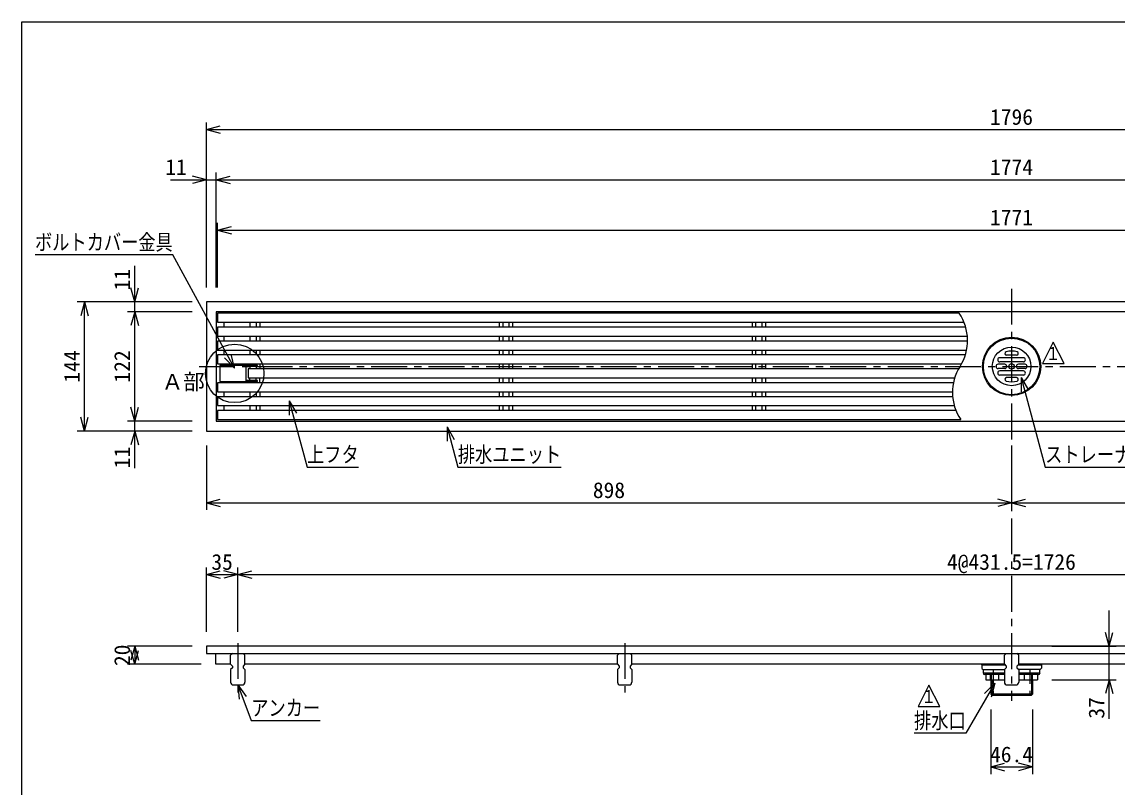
# Model space of a CAD drawing. Units: millimetres, scale not verified. Extents: x -1092 to 1092, y -744 to 696.
# Drawn here: x -1092 to 129, y -157 to 696 of the extents above; entities that cross this region are included whole.
import ezdxf
from ezdxf.enums import TextEntityAlignment as Align

# ---------------------------------------------------------------- set-up
doc = ezdxf.new("R2010")
doc.units = ezdxf.units.MM
doc.header["$LTSCALE"] = 8
doc.linetypes.add('CHAIN1', pattern=[8, 5, -1, 1, -1])
doc.linetypes.add('DASHED2', pattern=[3, 2, -1])
for name, color, linetype in [('0-0_計極細', 2, 'Continuous'), ('0-1_計細線', 3, 'Continuous'), ('0-5_寸法線', 7, 'Continuous'), ('0-7_枠細線', 5, 'Continuous'), ('0-8_枠中線', 5, 'Continuous')]:
    doc.layers.add(name, color=color, linetype=linetype)
doc.styles.add('ＭＳ ゴシック', font='')
doc.styles.get('ＭＳ ゴシック').set_extended_font_data('MS Gothic')

msp = doc.modelspace()

# ---------------------------------------------------------------- linework, layer by layer
at = {"layer": '0-0_計極細', "linetype": 'CHAIN1'}
for p, q in [((11.809, 398.542), (11.809, -60.641)), ((-894.363, 312), (918.666, 312)), ((-851.191, 3.641), (-851.191, -51.629)), ((-419.691, 3.641), (-419.691, -51.629))]:
    msp.add_line(p, q, dxfattribs=at)
at = {"layer": '0-0_計極細'}
for p, q in [((-866.691, 361.25), (-866.691, 355.75)), ((-837.641, 361.25), (-837.641, 355.75)), ((-830.741, 361.25), (-830.741, 355.75)), ((-826.691, 361.25), (-826.691, 355.75)), ((-559.691, 361.25), (-559.691, 355.75)), ((-555.641, 361.25), (-555.641, 355.75)), ((-548.741, 361.25), (-548.741, 355.75)), ((-544.691, 361.25), (-544.691, 355.75)), ((-277.691, 361.25), (-277.691, 355.75)), ((-273.641, 361.25), (-273.641, 355.75)), ((-266.741, 361.25), (-266.741, 355.75)), ((-262.691, 361.25), (-262.691, 355.75)), ((-866.691, 345.75), (-866.691, 340.25)), ((-837.641, 345.75), (-837.641, 340.25)), ((-830.741, 345.75), (-830.741, 340.25)), ((-826.691, 345.75), (-826.691, 340.25)), ((-559.691, 345.75), (-559.691, 340.25)), ((-555.641, 345.75), (-555.641, 340.25)), ((-548.741, 345.75), (-548.741, 340.25)), ((-544.691, 345.75), (-544.691, 340.25)), ((-277.691, 345.75), (-277.691, 340.25)), ((-273.641, 345.75), (-273.641, 340.25)), ((-266.741, 345.75), (-266.741, 340.25)), ((-262.691, 345.75), (-262.691, 340.25)), ((-866.691, 330.25), (-866.691, 324.75)), ((-837.641, 330.25), (-837.641, 324.75)), ((-830.741, 330.25), (-830.741, 324.75)), ((-826.691, 330.25), (-826.691, 324.75)), ((-559.691, 330.25), (-559.691, 324.75)), ((-555.641, 330.25), (-555.641, 324.75)), ((-548.741, 330.25), (-548.741, 324.75)), ((-544.691, 330.25), (-544.691, 324.75)), ((-277.691, 330.25), (-277.691, 324.75)), ((-273.641, 330.25), (-273.641, 324.75)), ((-266.741, 330.25), (-266.741, 324.75)), ((-262.691, 330.25), (-262.691, 324.75)), ((-866.691, 314.75), (-866.691, 314.15)), ((-837.641, 314.75), (-837.641, 313.15)), ((-837.641, 312.15), (-837.641, 309.25)), ((-830.741, 314.75), (-830.741, 313.15)), ((-830.741, 312.15), (-830.741, 309.25)), ((-826.691, 314.75), (-826.691, 309.25)), ((-559.691, 314.75), (-559.691, 309.25)), ((-555.641, 314.75), (-555.641, 309.25)), ((-548.741, 314.75), (-548.741, 309.25)), ((-544.691, 314.75), (-544.691, 309.25)), ((-277.691, 314.75), (-277.691, 309.25)), ((-273.641, 314.75), (-273.641, 309.25)), ((-266.741, 314.75), (-266.741, 309.25)), ((-262.691, 314.75), (-262.691, 309.25)), ((-866.691, 294.35), (-866.691, 293.75)), ((-837.641, 296.35), (-837.641, 299.25)), ((-837.641, 293.75), (-837.641, 295.35)), ((-830.741, 296.35), (-830.741, 299.25)), ((-830.741, 293.75), (-830.741, 295.35)), ((-826.691, 293.75), (-826.691, 299.25)), ((-559.691, 299.25), (-559.691, 293.75)), ((-555.641, 299.25), (-555.641, 293.75)), ((-548.741, 299.25), (-548.741, 293.75)), ((-544.691, 299.25), (-544.691, 293.75)), ((-277.691, 299.25), (-277.691, 293.75)), ((-273.641, 299.25), (-273.641, 293.75)), ((-266.741, 299.25), (-266.741, 293.75)), ((-262.691, 299.25), (-262.691, 293.75)), ((-866.691, 283.75), (-866.691, 278.25)), ((-837.641, 283.75), (-837.641, 278.25)), ((-830.741, 283.75), (-830.741, 278.25)), ((-826.691, 283.75), (-826.691, 278.25)), ((-559.691, 283.75), (-559.691, 278.25)), ((-555.641, 283.75), (-555.641, 278.25)), ((-548.741, 283.75), (-548.741, 278.25)), ((-544.691, 283.75), (-544.691, 278.25)), ((-277.691, 283.75), (-277.691, 278.25)), ((-273.641, 283.75), (-273.641, 278.25)), ((-266.741, 283.75), (-266.741, 278.25)), ((-262.691, 283.75), (-262.691, 278.25)), ((-866.691, 268.25), (-866.691, 262.75)), ((-837.641, 268.25), (-837.641, 262.75)), ((-830.741, 268.25), (-830.741, 262.75)), ((-826.691, 268.25), (-826.691, 262.75)), ((-559.691, 268.25), (-559.691, 262.75)), ((-555.641, 268.25), (-555.641, 262.75)), ((-548.741, 268.25), (-548.741, 262.75)), ((-544.691, 268.25), (-544.691, 262.75)), ((-277.691, 268.25), (-277.691, 262.75)), ((-273.641, 268.25), (-273.641, 262.75)), ((-266.741, 268.25), (-266.741, 262.75)), ((-262.691, 268.25), (-262.691, 262.75)), ((-21.391, -20.8), (4.609, -20.8)), ((19.009, -20.8), (45.009, -20.8)), ((-11.691, -37.2), (-11.691, -29.7)), ((-11.691, -29.7), (-10.691, -30.7)), ((-11.691, -37.2), (-10.691, -36.2)), ((-10.691, -36.2), (-10.691, -30.7)), ((35.309, -29.7), (34.309, -30.7)), ((34.309, -36.2), (34.309, -30.7)), ((35.309, -37.2), (34.309, -36.2)), ((35.309, -37.2), (35.309, -29.7)), ((-10.391, -37.2), (-10.391, -54.5)), ((34.009, -37.2), (34.009, -54.5)), ((35.009, -53.5), (-11.391, -53.5))]:
    msp.add_line(p, q, dxfattribs=at)
at = {"layer": '0-0_計極細', "linetype": 'DASHED2'}
for p, q in [((-8.691, -25.7), (-8.691, -54.5)), ((32.309, -25.7), (32.309, -54.5))]:
    msp.add_line(p, q, dxfattribs=at)
at = {"layer": '0-0_計極細'}
for points in [[(-870.191, 314.15), (-861.191, 314.15), (-861.191, 313.15)], [(-870.191, 294.35), (-861.191, 294.35), (-861.191, 295.35)]]:
    msp.add_lwpolyline(points, dxfattribs=at)
for centre, start, end in [((-91.642, 341), 327.72738, 33.84606), ((0.202, 283), 147.72738, 213.84606)]:
    msp.add_arc(centre, 54.312, start, end, dxfattribs=at)
at = {"layer": '0-1_計細線'}
for p, q in [((-873.691, 371.25), (-873.691, 361.25)), ((-46.534, 371.25), (-873.691, 371.25)), ((-873.691, 361.25), (-41.246, 361.25)), ((-873.691, 355.75), (-873.691, 345.75)), ((-39.371, 355.75), (-873.691, 355.75)), ((-873.691, 345.75), (-37.538, 345.75)), ((-873.691, 340.25), (-873.691, 330.25)), ((-37.335, 340.25), (-873.691, 340.25)), ((-873.691, 330.25), (-38.404, 330.25)), ((-873.691, 324.75), (-873.691, 314.75)), ((-39.818, 324.75), (-873.691, 324.75)), ((24.959, 321.75), (-1.341, 321.75)), ((17.309, 324.45), (6.309, 324.45)), ((-873.691, 314.75), (-44.095, 314.75)), ((-829.191, 313.15), (-871.191, 313.15)), ((-871.191, 313.15), (-871.191, 295.35)), ((-841.991, 295.35), (-841.991, 313.15)), ((-841.991, 312.15), (-829.191, 312.15)), ((-839.691, 309.25), (-839.691, 299.25)), ((-47.346, 309.25), (-839.691, 309.25)), ((-829.191, 312.15), (-829.191, 313.15)), ((4.109, 314.35), (-3.191, 314.35)), ((4.109, 309.65), (-3.191, 309.65)), ((24.959, 317.05), (-1.341, 317.05)), ((24.959, 306.95), (-1.341, 306.95)), ((26.809, 314.35), (19.509, 314.35)), ((26.809, 309.65), (19.509, 309.65)), ((-873.691, 293.75), (-873.691, 283.75)), ((-53.036, 293.75), (-873.691, 293.75)), ((-871.191, 295.35), (-829.191, 295.35)), ((-829.191, 296.35), (-841.991, 296.35)), ((-839.691, 299.25), (-51.623, 299.25)), ((-829.191, 295.35), (-829.191, 296.35)), ((24.959, 302.25), (-1.341, 302.25)), ((17.309, 299.55), (6.309, 299.55)), ((-873.691, 283.75), (-54.105, 283.75)), ((-873.691, 278.25), (-873.691, 268.25)), ((-53.903, 278.25), (-873.691, 278.25)), ((-873.691, 268.25), (-52.069, 268.25)), ((-873.691, 262.75), (-873.691, 252.75)), ((-50.194, 262.75), (-873.691, 262.75)), ((-873.691, 252.75), (-44.907, 252.75)), ((-857.191, -8), (-859.191, -10)), ((-859.191, -20), (-859.191, -10)), ((-843.191, -10), (-845.191, -8)), ((-843.191, -20), (-843.191, -10)), ((-425.691, -8), (-427.691, -10)), ((-427.691, -20), (-427.691, -10)), ((-411.691, -10), (-413.691, -8)), ((-411.691, -20), (-411.691, -10)), ((5.809, -8), (3.809, -10)), ((3.809, -20), (3.809, -10)), ((19.809, -10), (17.809, -8)), ((19.809, -20), (19.809, -10)), ((-859.191, -20), (-857.191, -22)), ((-857.191, -24), (-859.191, -26)), ((-857.191, -22), (-857.191, -24)), ((-843.191, -20), (-845.191, -22)), ((-845.191, -22), (-845.191, -24)), ((-845.191, -24), (-843.191, -26)), ((-427.691, -20), (-843.191, -20)), ((-427.691, -20), (-425.691, -22)), ((-425.691, -24), (-427.691, -26)), ((-425.691, -22), (-425.691, -24)), ((-411.691, -20), (-413.691, -22)), ((-413.691, -22), (-413.691, -24)), ((-413.691, -24), (-411.691, -26)), ((3.809, -20), (-411.691, -20)), ((-21.391, -20.8), (-21.391, -24.2)), ((3.809, -20), (5.809, -22)), ((5.809, -24), (3.809, -26)), ((5.809, -22), (5.809, -24)), ((19.809, -20), (17.809, -22)), ((17.809, -22), (17.809, -24)), ((17.809, -24), (19.809, -26)), ((435.309, -20), (19.809, -20)), ((45.009, -20.8), (45.009, -24.2)), ((-859.191, -26), (-859.191, -40)), ((-843.191, -26), (-843.191, -40)), ((-427.691, -26), (-427.691, -40)), ((-411.691, -26), (-411.691, -40)), ((-19.891, -25.7), (4.109, -25.7)), ((-19.891, -29.7), (3.809, -29.7)), ((-19.691, -29.7), (-19.691, -25.7)), ((3.809, -31.5), (-18.091, -31.5)), ((-16.941, -31.5), (-16.941, -37.2)), ((-2.566, -37.2), (-2.566, -31.5)), ((3.809, -26), (3.809, -40)), ((43.509, -25.7), (19.509, -25.7)), ((19.809, -26), (19.809, -40)), ((19.809, -29.7), (43.509, -29.7)), ((41.709, -31.5), (19.809, -31.5)), ((26.184, -37.2), (26.184, -31.5)), ((40.559, -31.5), (40.559, -37.2)), ((43.309, -29.7), (43.309, -25.7)), ((-856.191, -43), (-846.191, -43)), ((-424.691, -43), (-414.691, -43)), ((-16.941, -37.2), (3.809, -37.2)), ((-11.391, -37.2), (-11.391, -53.5)), ((6.809, -43), (16.809, -43)), ((19.809, -37.2), (40.559, -37.2)), ((35.009, -37.2), (35.009, -53.5)), ((-10.391, -54.5), (-11.391, -53.5)), ((-10.391, -54.5), (34.009, -54.5)), ((34.009, -54.5), (35.009, -53.5))]:
    msp.add_line(p, q, dxfattribs=at)
for points in [[(909.809, 240), (909.809, 384), (-886.191, 384), (-886.191, 240)], [(-875.191, 373), (-875.191, 251), (898.809, 251), (898.809, 373)], [(-886.191, 0), (-886.191, -8), (909.809, -8), (909.809, 0)]]:
    msp.add_lwpolyline(points, close=True, dxfattribs=at)
msp.add_lwpolyline([(-859.191, -20), (-875.891, -20), (-875.891, -8)], dxfattribs=at)
for radius in [32.5, 31.5, 21.5, 3.1]:
    msp.add_circle((11.809, 312), radius, dxfattribs=at)
for centre, radius, start, end in [((-1.341, 319.4), 2.35, 90, 180), ((-1.341, 319.4), 2.35, 180, 270), ((6.309, 326.45), 2, 108.40042, 270), ((11.809, 305.319), 23.831, 75.09095, 104.90905), ((17.309, 326.45), 2, 270, 71.59958), ((24.959, 319.4), 2.35, 0, 90), ((24.959, 319.4), 2.35, 270, 360), ((-3.191, 312), 2.35, 90, 180), ((-3.191, 312), 2.35, 180, 270), ((-1.341, 304.6), 2.35, 90, 180), ((4.109, 312), 2.35, 0, 90), ((4.109, 312), 2.35, 270, 360), ((19.509, 312), 2.35, 90, 180), ((19.509, 312), 2.35, 180, 270), ((24.959, 304.6), 2.35, 0, 90), ((26.809, 312), 2.35, 0, 90), ((26.809, 312), 2.35, 270, 360), ((-1.341, 304.6), 2.35, 180, 270), ((6.309, 297.55), 2, 90, 251.59958), ((11.809, 318.681), 23.831, 255.09095, 284.90905), ((17.309, 297.55), 2, 288.40042, 90), ((24.959, 304.6), 2.35, 270, 360), ((-22.191, -20.8), 0.8, 0, 90), ((-19.891, -24.2), 1.5, 180, 270), ((-19.891, -24.2), 1.5, 180, 270), ((43.509, -24.2), 1.5, 270, 360), ((43.509, -24.2), 1.5, 270, 360), ((45.809, -20.8), 0.8, 90, 180), ((-18.091, -29.7), 1.8, 180, 270), ((41.709, -29.7), 1.8, 270, 360), ((-856.191, -40), 3, 180, 270), ((-846.191, -40), 3, 270, 360), ((-424.691, -40), 3, 180, 270), ((-414.691, -40), 3, 270, 360), ((6.809, -40), 3, 180, 270), ((16.809, -40), 3, 270, 360)]:
    msp.add_arc(centre, radius, start, end, dxfattribs=at)
at = {"layer": '0-5_寸法線'}
for p, q in [((-886.191, 400), (-886.191, 584)), ((-886.191, 576), (-870.736, 580.141)), ((-886.191, 576), (-870.736, 571.859)), ((-886.191, 576), (909.809, 576)), ((-886.191, 400), (-886.191, 528)), ((-875.191, 400), (-875.191, 528)), ((-926.191, 520), (-875.191, 520)), ((-886.191, 520), (-901.646, 524.141)), ((-886.191, 520), (-901.646, 515.859)), ((-875.191, 520), (-859.736, 524.141)), ((-875.191, 520), (-859.736, 515.859)), ((-875.191, 520), (898.809, 520)), ((-873.691, 400), (-873.691, 472)), ((-873.691, 464), (-858.236, 468.141)), ((-873.691, 464), (-858.236, 459.859)), ((-873.691, 464), (897.309, 464)), ((-966.191, 373), (-966.191, 424)), ((-966.191, 384), (-970.332, 399.455)), ((-966.191, 384), (-962.05, 399.455)), ((-902.191, 384), (-1030.191, 384)), ((-1022.191, 384), (-1026.332, 368.545)), ((-1022.191, 384), (-1018.05, 368.545)), ((-1022.191, 240), (-1022.191, 384)), ((-902.191, 384), (-974.191, 384)), ((-902.191, 373), (-974.191, 373)), ((-966.191, 373), (-970.332, 357.545)), ((-966.191, 373), (-962.05, 357.545)), ((-966.191, 251), (-966.191, 373)), ((-854.926, 310.098), (-865.958, 321.686)), ((-854.926, 310.098), (-858.686, 325.65)), ((22.658, 299.539), (22.643, 283.539)), ((22.658, 299.539), (30.645, 285.675)), ((-793.74, 273.57), (-793.75, 257.57)), ((-793.74, 273.57), (-785.748, 259.709)), ((-966.191, 251), (-970.332, 266.455)), ((-966.191, 251), (-962.05, 266.455)), ((-1022.191, 240), (-1026.332, 255.455)), ((-1022.191, 240), (-1018.05, 255.455)), ((-902.191, 251), (-974.191, 251)), ((-966.191, 198.501), (-966.191, 251)), ((-617.698, 244.503), (-617.708, 228.503)), ((-617.698, 244.503), (-609.707, 230.641)), ((-902.191, 240), (-1030.191, 240)), ((-902.191, 240), (-974.191, 240)), ((-966.191, 240), (-970.332, 224.545)), ((-966.191, 240), (-962.05, 224.545)), ((-886.191, 224), (-886.191, 152)), ((11.809, 224), (11.809, 152)), ((-886.191, 160), (-870.736, 164.141)), ((-886.191, 160), (-870.736, 155.859)), ((-886.191, 160), (11.809, 160)), ((11.809, 160), (-3.646, 164.141)), ((11.809, 160), (-3.646, 155.859)), ((11.809, 160), (27.264, 164.141)), ((11.809, 160), (27.264, 155.859)), ((11.809, 160), (909.809, 160)), ((-886.191, 16), (-886.191, 88)), ((-851.191, 16), (-851.191, 88)), ((-886.191, 80), (-870.736, 84.141)), ((-886.191, 80), (-870.736, 75.859)), ((-886.191, 80), (-851.191, 80)), ((-851.191, 80), (-866.646, 84.141)), ((-851.191, 80), (-866.646, 75.859)), ((-851.191, 80), (-835.736, 84.141)), ((-851.191, 80), (-835.736, 75.859)), ((-851.191, 80), (874.809, 80)), ((120.559, -80.64), (120.559, 40)), ((120.559, 0), (116.418, 15.455)), ((120.559, 0), (124.7, 15.455)), ((-902.191, 0), (-974.191, 0)), ((-966.191, 0), (-970.332, -15.455)), ((-966.191, 0), (-962.05, -15.455)), ((-966.191, 0), (-966.191, -20)), ((56.559, 0), (128.559, 0)), ((-966.191, -20), (-970.332, -4.545)), ((-966.191, -20), (-962.05, -4.545)), ((-891.891, -20), (-974.191, -20)), ((-851.191, -43), (-841.865, -56.001)), ((-851.191, -43), (-849.615, -58.922)), ((-6.92, -41.168), (-18.272, -52.443)), ((-6.92, -41.168), (-11.113, -56.608)), ((56.559, -37.2), (128.559, -37.2)), ((120.559, -37.2), (116.418, -52.655)), ((120.559, -37.2), (124.7, -52.655)), ((-11.391, -70.5), (-11.391, -142.5)), ((35.009, -70.5), (35.009, -142.5)), ((-11.391, -134.5), (4.064, -130.359)), ((35.009, -134.5), (19.554, -130.359)), ((-11.391, -134.5), (4.064, -138.641)), ((-11.391, -134.5), (35.009, -134.5)), ((35.009, -134.5), (19.554, -138.641))]:
    msp.add_line(p, q, dxfattribs=at)
for points in [[(-854.926, 310.098), (-923.784, 436.43), (-1077.384, 436.43)], [(22.658, 299.539), (49.281, 199.806), (164.481, 199.806)], [(-793.74, 273.57), (-774.024, 199.806), (-716.424, 199.806)], [(-617.698, 244.503), (-605.751, 199.806), (-490.551, 199.806)], [(-851.191, -43), (-836.234, -82.683), (-759.434, -82.683)], [(-6.92, -41.168), (-39.357, -96.914), (-96.957, -96.914)]]:
    msp.add_lwpolyline(points, dxfattribs=at)
msp.add_circle((-854.685, 304.25), 32.624, dxfattribs=at)
at = {"layer": '0-7_枠細線'}
for p, q in [((58.309, 339.193), (46.309, 315.193)), ((70.309, 315.193), (58.309, 339.193)), ((46.309, 315.193), (70.309, 315.193)), ((-80.371, -43.206), (-92.371, -67.206)), ((-68.371, -67.206), (-80.371, -43.206)), ((-92.371, -67.206), (-68.371, -67.206))]:
    msp.add_line(p, q, dxfattribs=at)
at = {"layer": '0-8_枠中線'}
msp.add_lwpolyline([(-1092, -744), (-1092, 696), (1092, 696), (1092, -744)], close=True, dxfattribs=at)

# ---------------------------------------------------------------- texts
at = {"layer": '0-5_寸法線', "style": 'ＭＳ ゴシック'}
for s, p in [('1796', (-12.191, 576)), ('11', (-932.182, 520)), ('1774', (-12.191, 520)), ('1771', (-12.191, 464)), ('Ａ部', (-936.067, 280.751)), ('898', (-455.191, 160)), ('35', (-880.691, 80)), ('4@431.5=1726', (-60.191, 80)), ('46.4', (-12.191, -134.5))]:
    msp.add_text(s, height=17.6, dxfattribs=at).set_placement(p, align=Align.BOTTOM_LEFT)
at = {"layer": '0-5_寸法線', "style": 'ＭＳ ゴシック', "width": 0.8}
for s, p in [('ボルトカバー金具', (-1077.384, 436.43)), ('上フタ', (-774.024, 199.806)), ('排水ユニット', (-605.751, 199.806)), ('ストレーナー', (49.281, 199.806)), ('アンカー', (-836.234, -82.683)), ('排水口', (-96.957, -96.914))]:
    msp.add_text(s, height=17.6, dxfattribs=at).set_placement(p, align=Align.BOTTOM_LEFT)
at = {"layer": '0-5_寸法線', "style": 'ＭＳ ゴシック'}
for s, p in [('11', (-966.191, 396.686)), ('144', (-1022.191, 294)), ('122', (-966.191, 294)), ('11', (-966.191, 198.501)), ('20', (-966.191, -22)), ('37', (120.559, -80.64))]:
    msp.add_text(s, height=17.6, rotation=90, dxfattribs=at).set_placement(p, align=Align.BOTTOM_LEFT)
at = {"layer": '0-7_枠細線', "style": 'ＭＳ ゴシック', "width": 0.8}
for p in [(50.093, 314.702), (-88.587, -67.698)]:
    msp.add_text('１', height=14.66, dxfattribs=at).set_placement(p, align=Align.BOTTOM_LEFT)

doc.saveas('drawing.dxf')
